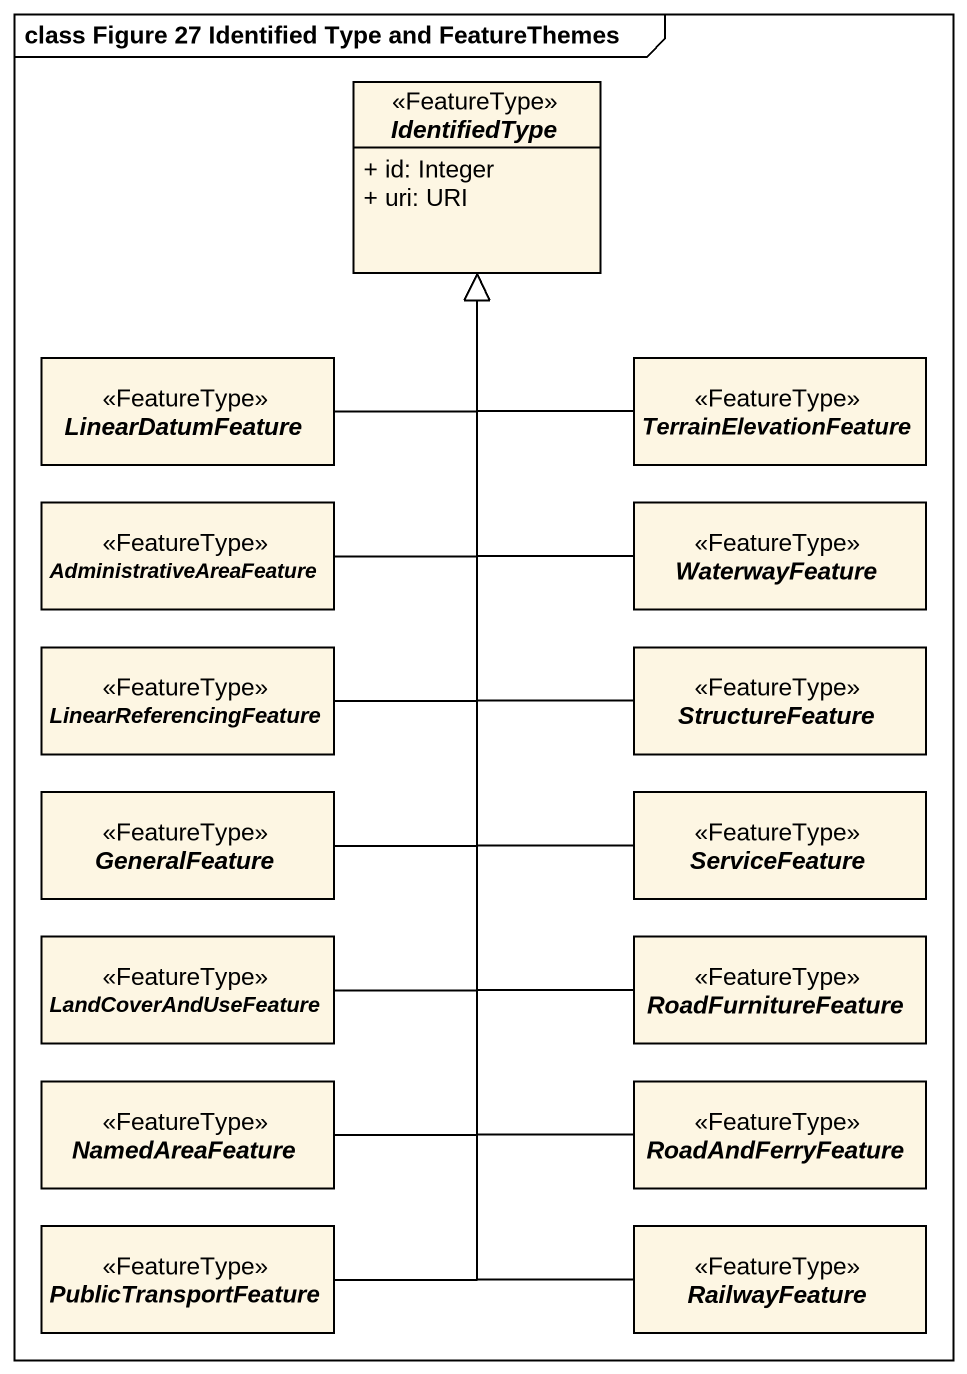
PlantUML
@startuml
mainframe class Figure 27 Identified Type and FeatureThemes
hide circle
hide empty members
skinparam classAttributeIconSize 0
abstract class IdentifiedType <<FeatureType>> {
  + id: Integer
  + uri: URI
}
abstract class LinearDatumFeature <<FeatureType>>
abstract class TerrainElevationFeature <<FeatureType>>
abstract class AdministrativeAreaFeature <<FeatureType>>
abstract class WaterwayFeature <<FeatureType>>
abstract class LinearReferencingFeature <<FeatureType>>
abstract class StructureFeature <<FeatureType>>
abstract class GeneralFeature <<FeatureType>>
abstract class ServiceFeature <<FeatureType>>
abstract class LandCoverAndUseFeature <<FeatureType>>
abstract class RoadFurnitureFeature <<FeatureType>>
abstract class NamedAreaFeature <<FeatureType>>
abstract class RoadAndFerryFeature <<FeatureType>>
abstract class PublicTransportFeature <<FeatureType>>
abstract class RailwayFeature <<FeatureType>>
LinearDatumFeature -up-|> IdentifiedType
TerrainElevationFeature -up-|> IdentifiedType
AdministrativeAreaFeature -up-|> IdentifiedType
WaterwayFeature -up-|> IdentifiedType
LinearReferencingFeature -up-|> IdentifiedType
StructureFeature -up-|> IdentifiedType
GeneralFeature -up-|> IdentifiedType
ServiceFeature -up-|> IdentifiedType
LandCoverAndUseFeature -up-|> IdentifiedType
RoadFurnitureFeature -up-|> IdentifiedType
NamedAreaFeature -up-|> IdentifiedType
RoadAndFerryFeature -up-|> IdentifiedType
PublicTransportFeature -up-|> IdentifiedType
RailwayFeature -up-|> IdentifiedType
@enduml
